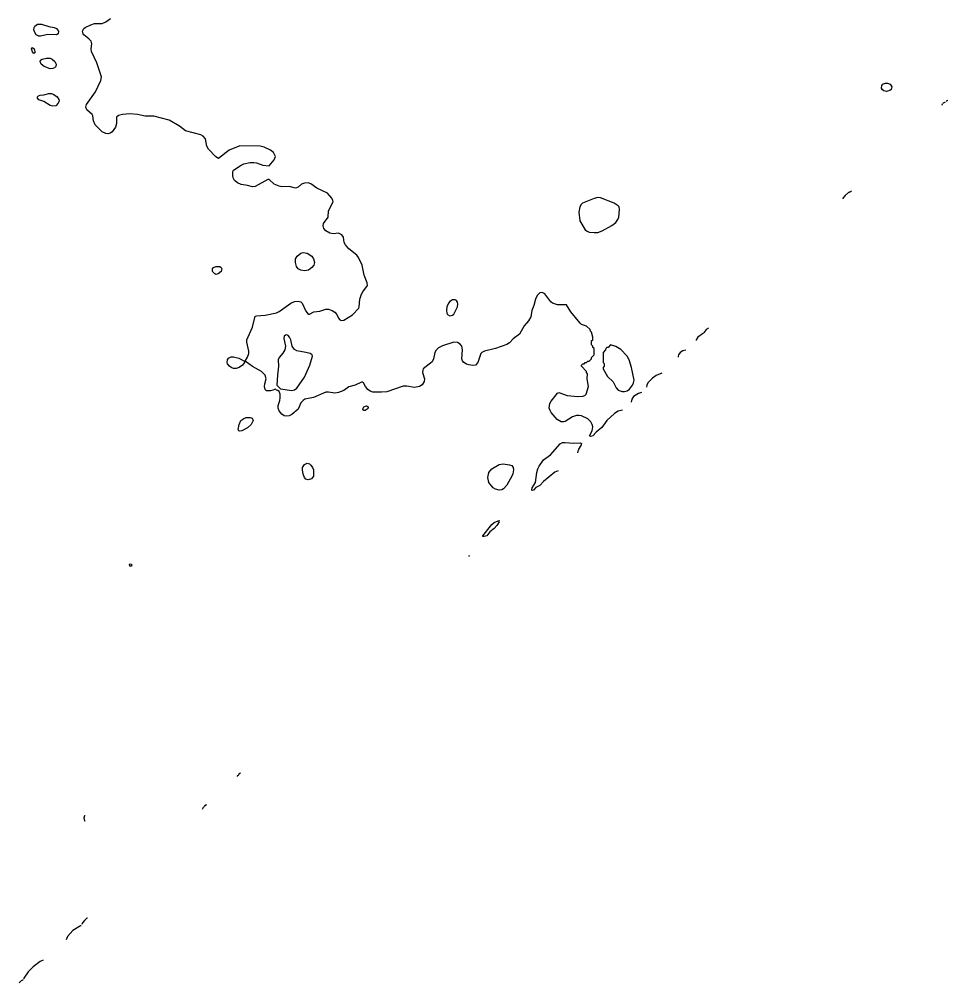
# Model space of a CAD drawing. Extents: x 474277 to 475042, y 254928 to 255625.
# Drawn here: x 474926.5 to 474982.8, y 255045.7 to 255104.1 of the extents above; entities that cross this region are included whole.
import ezdxf

# ---------------------------------------------------------------- set-up
doc = ezdxf.new("R2010")
doc.units = 0
doc.header["$MEASUREMENT"] = 0
doc.layers.add('BaseMapV2_DTM_export_MonNov09090547073261 — entities', color=1, linetype='CONTINUOUS')

msp = doc.modelspace()

# ---------------------------------------------------------------- linework, layer by layer
at = {"layer": 'BaseMapV2_DTM_export_MonNov09090547073261 — entities', "color": 15, "linetype": 'Continuous', "true_color": 0xb7484b}
for points in [[(474927.791, 255103.111, 85), (474927.687, 255103.111, 85), (474927.535, 255103.202, 85), (474927.444, 255103.341, 85), (474927.394, 255103.494, 85), (474927.401, 255103.647, 85), (474927.439, 255103.724, 85), (474927.611, 255103.839, 85), (474927.841, 255103.852, 85), (474928.301, 255103.706, 85), (474928.608, 255103.646, 85), (474928.767, 255103.571, 85), (474928.883, 255103.417, 85), (474928.867, 255103.264, 85), (474928.761, 255103.202, 85), (474928.225, 255103.221, 85), (474927.791, 255103.111, 85)], [(474963.074, 255080.429, 85), (474962.806, 255080.378, 85), (474962.576, 255080.244, 85), (474962.124, 255079.801, 85), (474961.809, 255079.386, 85), (474961.471, 255079.111, 85), (474961.275, 255078.881, 85), (474961.119, 255078.839, 85), (474961.057, 255078.881, 85), (474961.229, 255079.188, 85), (474961.27, 255079.418, 85), (474961.227, 255079.571, 85), (474961.142, 255079.724, 85), (474960.965, 255079.902, 85), (474960.582, 255080.089, 85), (474960.429, 255080.123, 85), (474960.275, 255080.118, 85), (474960.045, 255080.041, 85), (474959.585, 255079.754, 85), (474959.508, 255079.725, 85), (474959.355, 255079.732, 85), (474959.107, 255079.878, 85), (474958.742, 255080.298, 85), (474958.672, 255080.414, 85), (474958.63, 255080.568, 85), (474958.665, 255080.847, 85), (474958.742, 255080.982, 85), (474959.125, 255081.461, 85), (474959.202, 255081.503, 85), (474959.717, 255081.334, 85), (474960.352, 255081.269, 85), (474960.659, 255081.294, 85), (474960.783, 255081.334, 85), (474960.868, 255081.411, 85), (474961.008, 255081.871, 85), (474960.924, 255082.331, 85), (474960.935, 255082.638, 85), (474960.886, 255082.715, 85), (474960.881, 255082.791, 85), (474960.578, 255083.098, 85), (474960.578, 255083.175, 85), (474960.659, 255083.254, 85), (474960.735, 255083.256, 85), (474960.812, 255083.33, 85), (474960.889, 255083.332, 85), (474960.965, 255083.408, 85), (474961.042, 255083.409, 85), (474961.187, 255083.558, 85), (474961.192, 255083.635, 85), (474961.341, 255083.788, 85), (474961.341, 255084.171, 85), (474961.272, 255084.24, 85), (474961.264, 255084.325, 85), (474961.193, 255084.402, 85), (474961.192, 255084.632, 85), (474961.264, 255084.708, 85), (474961.268, 255084.862, 85), (474961.187, 255085.168, 85), (474961.119, 255085.237, 85), (474961.114, 255085.322, 85), (474960.889, 255085.526, 85), (474960.582, 255085.638, 85), (474960.505, 255085.708, 85), (474959.942, 255086.395, 85), (474959.662, 255086.834, 85), (474959.125, 255086.832, 85), (474958.818, 255086.931, 85), (474958.724, 255087.009, 85), (474958.358, 255087.498, 85), (474958.205, 255087.582, 85), (474958.052, 255087.551, 85), (474957.893, 255087.392, 85), (474957.79, 255087.162, 85), (474957.686, 255086.778, 85), (474957.563, 255086.472, 85), (474957.5, 255086.088, 85), (474957.362, 255085.861, 85), (474957.114, 255085.552, 85), (474956.825, 255085.047, 85), (474956.441, 255084.764, 85), (474956.211, 255084.514, 85), (474956.058, 255084.417, 85), (474955.368, 255084.169, 85), (474954.699, 255084.018, 85), (474954.534, 255083.941, 85), (474954.48, 255083.865, 85), (474954.307, 255083.328, 85), (474954.162, 255083.175, 85), (474953.988, 255083.151, 85), (474953.758, 255083.178, 85), (474953.604, 255083.229, 85), (474953.451, 255083.334, 85), (474953.374, 255083.439, 85), (474953.337, 255083.558, 85), (474953.375, 255084.095, 85), (474953.319, 255084.325, 85), (474953.221, 255084.447, 85), (474953.068, 255084.539, 85), (474952.838, 255084.555, 85), (474952.148, 255084.346, 85), (474951.918, 255084.216, 85), (474951.764, 255084.081, 85), (474951.682, 255083.941, 85), (474951.611, 255083.556, 85), (474951.534, 255083.374, 85), (474950.992, 255082.945, 85), (474950.958, 255082.868, 85), (474950.951, 255082.715, 85), (474951.056, 255082.331, 85), (474951.046, 255082.178, 85), (474950.921, 255081.973, 85), (474950.767, 255081.866, 85), (474950.461, 255081.806, 85), (474950.001, 255081.883, 85), (474949.771, 255081.888, 85), (474948.774, 255081.551, 85), (474948.467, 255081.52, 85), (474947.93, 255081.536, 85), (474947.777, 255081.586, 85), (474947.624, 255081.7, 85), (474947.483, 255081.871, 85), (474947.36, 255082.101, 85), (474947.317, 255082.139, 85), (474947.24, 255082.14, 85), (474946.857, 255081.962, 85), (474946.474, 255081.843, 85), (474946.167, 255081.634, 85), (474945.86, 255081.513, 85), (474945.63, 255081.469, 85), (474945.247, 255081.536, 85), (474945.093, 255081.529, 85), (474944.327, 255081.21, 85), (474943.815, 255081.104, 85), (474943.701, 255081.028, 85), (474943.563, 255080.874, 85), (474943.4, 255080.491, 85), (474943.023, 255080.165, 85), (474942.87, 255080.091, 85), (474942.716, 255080.066, 85), (474942.563, 255080.101, 85), (474942.41, 255080.2, 85), (474942.256, 255080.394, 85), (474942.196, 255080.568, 85), (474942.198, 255080.721, 85), (474942.302, 255081.028, 85), (474942.322, 255081.181, 85), (474942.306, 255081.411, 85), (474942.256, 255081.56, 85), (474942.18, 255081.637, 85), (474942.099, 255081.641, 85), (474942.026, 255081.713, 85), (474941.877, 255081.641, 85), (474941.72, 255081.607, 85), (474941.49, 255081.609, 85), (474941.413, 255081.69, 85), (474941.367, 255081.871, 85), (474941.377, 255082.025, 85), (474941.473, 255082.331, 85), (474941.403, 255082.561, 85), (474941.183, 255082.783, 85), (474940.646, 255083.08, 85), (474940.201, 255083.405, 85), (474940.339, 255083.642, 85), (474940.413, 255083.865, 85), (474940.414, 255084.018, 85), (474940.301, 255084.555, 85), (474940.298, 255084.708, 85), (474940.641, 255085.475, 85), (474940.8, 255086.137, 85), (474940.876, 255086.165, 85), (474941.413, 255086.195, 85), (474942.103, 255086.332, 85), (474942.256, 255086.414, 85), (474942.964, 255086.932, 85), (474943.176, 255087.025, 85), (474943.406, 255087.056, 85), (474943.56, 255087.011, 85), (474943.652, 255086.932, 85), (474943.867, 255086.444, 85), (474944.02, 255086.26, 85), (474944.097, 255086.258, 85), (474944.355, 255086.395, 85), (474944.71, 255086.434, 85), (474945.093, 255086.552, 85), (474945.247, 255086.56, 85), (474945.477, 255086.478, 85), (474945.63, 255086.388, 85), (474945.756, 255086.242, 85), (474945.86, 255086.017, 85), (474945.937, 255085.922, 85), (474946.013, 255085.884, 85), (474946.167, 255085.902, 85), (474946.704, 255086.224, 85), (474947.075, 255086.625, 85), (474947.109, 255086.702, 85), (474947.152, 255087.162, 85), (474947.249, 255087.469, 85), (474947.32, 255087.622, 85), (474947.604, 255088.005, 85), (474947.592, 255088.159, 85), (474947.405, 255088.619, 85), (474947.279, 255089.232, 85), (474947.071, 255089.692, 85), (474946.969, 255089.846, 85), (474946.487, 255090.229, 85), (474946.272, 255090.459, 85), (474946.199, 255090.612, 85), (474946.146, 255090.919, 85), (474946.053, 255091.072, 85), (474945.86, 255091.162, 85), (474945.553, 255091.135, 85), (474945.323, 255091.176, 85), (474945.079, 255091.302, 85), (474944.96, 255091.456, 85), (474944.919, 255091.609, 85), (474944.944, 255091.762, 85), (474945.221, 255092.146, 85), (474945.253, 255092.529, 85), (474945.524, 255093.066, 85), (474945.518, 255093.143, 85), (474945.444, 255093.296, 85), (474945.184, 255093.603, 85), (474944.547, 255093.909, 85), (474944.173, 255094.171, 85), (474944.02, 255094.213, 85), (474943.79, 255094.194, 85), (474943.611, 255094.139, 85), (474943.406, 255093.962, 85), (474943.253, 255093.909, 85), (474942.87, 255093.991, 85), (474942.41, 255093.99, 85), (474942.256, 255094.028, 85), (474941.958, 255094.139, 85), (474941.643, 255094.433, 85), (474941.566, 255094.425, 85), (474940.8, 255093.996, 85), (474940.646, 255093.978, 85), (474940.339, 255094.067, 85), (474939.956, 255094.115, 85), (474939.736, 255094.216, 85), (474939.556, 255094.369, 85), (474939.474, 255094.523, 85), (474939.446, 255094.676, 85), (474939.452, 255094.906, 85), (474939.494, 255094.983, 85), (474939.948, 255095.29, 85), (474940.109, 255095.365, 85), (474940.493, 255095.457, 85), (474940.723, 255095.464, 85), (474940.876, 255095.437, 85), (474941.26, 255095.295, 85), (474941.643, 255095.246, 85), (474941.95, 255095.618, 85), (474942.039, 255095.826, 85), (474941.907, 255096.056, 85), (474941.723, 255096.21, 85), (474941.336, 255096.39, 85), (474941.106, 255096.44, 85), (474939.879, 255096.457, 85), (474939.233, 255096.21, 85), (474938.576, 255095.698, 85), (474938.423, 255095.793, 85), (474937.962, 255096.256, 85), (474937.871, 255096.44, 85), (474937.784, 255096.9, 85), (474937.653, 255097.053, 85), (474937.502, 255097.124, 85), (474936.582, 255097.367, 85), (474936.205, 255097.666, 85), (474935.586, 255098.026, 85), (474934.665, 255098.258, 85), (474934.129, 255098.267, 85), (474933.669, 255098.375, 85), (474933.209, 255098.409, 85), (474932.749, 255098.369, 85), (474932.518, 255098.303, 85), (474932.394, 255098.203, 85), (474932.391, 255097.82, 85), (474932.327, 255097.59, 85), (474932.135, 255097.323, 85), (474932.058, 255097.258, 85), (474931.905, 255097.197, 85), (474931.752, 255097.205, 85), (474931.522, 255097.318, 85), (474931.11, 255097.743, 85), (474931.01, 255097.973, 85), (474930.959, 255098.28, 85), (474930.917, 255098.357, 85), (474930.602, 255098.64, 85), (474930.529, 255098.817, 85), (474930.584, 255098.97, 85), (474931.131, 255099.737, 85), (474931.452, 255100.427, 85), (474931.49, 255100.657, 85), (474931.209, 255101.5, 85), (474930.886, 255102.19, 85), (474930.867, 255102.344, 85), (474930.893, 255102.65, 85), (474930.853, 255102.804, 85), (474930.721, 255102.957, 85), (474930.42, 255103.187, 85), (474930.365, 255103.264, 85), (474930.338, 255103.417, 85), (474930.412, 255103.571, 85), (474930.502, 255103.647, 85), (474930.832, 255103.808, 85), (474931.062, 255103.875, 85), (474931.522, 255103.89, 85), (474931.752, 255103.978, 85), (474932.025, 255104.184, 85)], [(474927.442, 255102.114, 85), (474927.381, 255102.075, 85), (474927.304, 255102.168, 85), (474927.251, 255102.344, 85), (474927.304, 255102.432, 85), (474927.408, 255102.344, 85), (474927.453, 255102.19, 85), (474927.442, 255102.114, 85)], [(474928.64, 255101.194, 85), (474928.531, 255101.151, 85), (474928.378, 255101.143, 85), (474928.016, 255101.27, 85), (474927.821, 255101.424, 85), (474927.763, 255101.577, 85), (474927.779, 255101.654, 85), (474927.892, 255101.73, 85), (474928.148, 255101.782, 85), (474928.378, 255101.775, 85), (474928.492, 255101.73, 85), (474928.662, 255101.577, 85), (474928.741, 255101.424, 85), (474928.719, 255101.27, 85), (474928.64, 255101.194, 85)], [(474979.276, 255099.813, 85.25), (474979.061, 255099.751, 85.25), (474978.908, 255099.792, 85.25), (474978.831, 255099.856, 85.25), (474978.768, 255099.967, 85.25), (474978.781, 255100.12, 85.25), (474978.844, 255100.197, 85.25), (474978.984, 255100.259, 85.25), (474979.138, 255100.262, 85.25), (474979.291, 255100.201, 85.25), (474979.388, 255100.043, 85.25), (474979.351, 255099.89, 85.25), (474979.276, 255099.813, 85.25)], [(474928.71, 255098.893, 85), (474928.531, 255098.865, 85), (474928.378, 255098.915, 85), (474927.995, 255099.145, 85), (474927.688, 255099.259, 85), (474927.609, 255099.353, 85), (474927.611, 255099.43, 85), (474927.672, 255099.507, 85), (474927.765, 255099.542, 85), (474927.995, 255099.562, 85), (474928.301, 255099.649, 85), (474928.455, 255099.64, 85), (474928.601, 255099.583, 85), (474928.8, 255099.43, 85), (474928.906, 255099.277, 85), (474928.915, 255099.2, 85), (474928.864, 255099.047, 85), (474928.71, 255098.893, 85)], [(474982.626, 255099.117, 85), (474982.511, 255099.058, 85), (474982.491, 255099.008, 85)], [(474982.78, 255099.216, 85), (474982.715, 255099.2, 85), (474982.715, 255099.162, 85)], [(474982.473, 255098.991, 85), (474982.422, 255098.97, 85), (474982.42, 255098.932, 85)], [(474961.579, 255091.219, 85), (474961.825, 255091.302, 85), (474962.422, 255091.628, 85), (474962.652, 255091.816, 85), (474962.783, 255091.992, 85), (474962.842, 255092.146, 85), (474962.888, 255092.606, 85), (474962.867, 255092.759, 85), (474962.812, 255092.836, 85), (474962.562, 255092.989, 85), (474961.732, 255093.308, 85), (474961.579, 255093.328, 85), (474961.349, 255093.271, 85), (474960.649, 255092.989, 85), (474960.563, 255092.913, 85), (474960.474, 255092.759, 85), (474960.42, 255092.453, 85), (474960.49, 255091.916, 85), (474960.795, 255091.379, 85), (474960.889, 255091.302, 85), (474961.042, 255091.237, 85), (474961.349, 255091.206, 85), (474961.579, 255091.219, 85)], [(474976.799, 255093.63, 85), (474976.761, 255093.629, 85), (474976.558, 255093.449, 85), (474976.428, 255093.296, 85), (474976.426, 255093.258, 85)], [(474976.952, 255093.712, 85), (474976.847, 255093.679, 85), (474976.847, 255093.641, 85)], [(474944.026, 255088.925, 85), (474943.79, 255088.879, 85), (474943.56, 255088.925, 85), (474943.406, 255089.011, 85), (474943.298, 255089.155, 85), (474943.236, 255089.385, 85), (474943.255, 255089.615, 85), (474943.345, 255089.769, 85), (474943.56, 255089.96, 85), (474943.713, 255090.002, 85), (474943.943, 255089.952, 85), (474944.235, 255089.769, 85), (474944.345, 255089.615, 85), (474944.397, 255089.385, 85), (474944.357, 255089.232, 85), (474944.238, 255089.079, 85), (474944.026, 255088.925, 85)], [(474938.566, 255088.695, 85), (474938.423, 255088.672, 85), (474938.346, 255088.695, 85), (474938.218, 255088.849, 85), (474938.221, 255089.002, 85), (474938.277, 255089.079, 85), (474938.423, 255089.156, 85), (474938.653, 255089.156, 85), (474938.749, 255089.079, 85), (474938.772, 255089.002, 85), (474938.731, 255088.849, 85), (474938.566, 255088.695, 85)], [(474952.608, 255086.162, 85), (474952.761, 255086.202, 85), (474952.838, 255086.268, 85), (474953.067, 255086.702, 85), (474953.088, 255086.855, 85), (474953.068, 255086.986, 85), (474953.002, 255087.085, 85), (474952.914, 255087.132, 85), (474952.761, 255087.13, 85), (474952.608, 255087.035, 85), (474952.529, 255086.932, 85), (474952.428, 255086.702, 85), (474952.399, 255086.472, 85), (474952.422, 255086.318, 85), (474952.461, 255086.242, 85), (474952.608, 255086.162, 85)], [(474967.981, 255085.113, 85), (474967.641, 255084.862, 85), (474967.524, 255084.708, 85), (474967.524, 255084.67, 85)], [(474968.288, 255085.404, 85), (474968.128, 255085.322, 85), (474967.988, 255085.13, 85)], [(474943.023, 255081.628, 85), (474943.176, 255081.673, 85), (474943.33, 255081.781, 85), (474943.79, 255082.43, 85), (474944.118, 255083.175, 85), (474944.275, 255083.711, 85), (474944.248, 255083.788, 85), (474944.133, 255083.865, 85), (474943.871, 255083.941, 85), (474943.33, 255084.035, 85), (474943.176, 255084.117, 85), (474943.033, 255084.325, 85), (474942.96, 255084.708, 85), (474942.885, 255084.862, 85), (474942.793, 255084.96, 85), (474942.716, 255084.996, 85), (474942.64, 255084.992, 85), (474942.563, 255084.932, 85), (474942.528, 255084.785, 85), (474942.634, 255084.325, 85), (474942.597, 255084.095, 85), (474942.486, 255083.89, 85), (474942.25, 255083.635, 85), (474942.192, 255083.481, 85), (474942.218, 255083.098, 85), (474942.147, 255082.561, 85), (474942.122, 255081.948, 85), (474942.333, 255081.722, 85), (474943.023, 255081.628, 85)], [(474963.342, 255081.612, 85), (474963.481, 255081.718, 85), (474963.669, 255081.948, 85), (474963.741, 255082.101, 85), (474963.767, 255082.255, 85), (474963.602, 255083.021, 85), (474963.47, 255083.481, 85), (474963.34, 255083.711, 85), (474962.959, 255084.108, 85), (474962.652, 255084.307, 85), (474962.346, 255084.397, 85), (474962.192, 255084.246, 85), (474962.115, 255084.24, 85), (474962.047, 255084.171, 85), (474962.039, 255084.09, 85), (474961.893, 255083.941, 85), (474961.893, 255083.328, 85), (474961.962, 255083.259, 85), (474961.965, 255083.098, 85), (474961.893, 255083.021, 85), (474961.89, 255082.945, 85), (474962.167, 255082.485, 85), (474962.499, 255082.163, 85), (474962.692, 255081.795, 85), (474962.806, 255081.648, 85), (474963.036, 255081.57, 85), (474963.189, 255081.569, 85), (474963.342, 255081.612, 85)], [(474966.908, 255084.075, 85), (474966.716, 255084.032, 85), (474966.567, 255083.941, 85), (474966.465, 255083.788, 85), (474966.435, 255083.711, 85), (474966.448, 255083.643, 85)], [(474939.829, 255083.021, 85), (474939.649, 255082.972, 85), (474939.496, 255082.968, 85), (474939.343, 255083.021, 85), (474939.245, 255083.098, 85), (474939.128, 255083.251, 85), (474939.103, 255083.328, 85), (474939.126, 255083.481, 85), (474939.189, 255083.585, 85), (474939.343, 255083.674, 85), (474939.496, 255083.669, 85), (474939.803, 255083.582, 85), (474940.163, 255083.405, 85), (474940.153, 255083.328, 85), (474940.041, 255083.175, 85), (474939.829, 255083.021, 85)], [(474965.451, 255082.684, 85), (474965.106, 255082.533, 85), (474964.876, 255082.386, 85), (474964.609, 255082.101, 85), (474964.536, 255081.948, 85), (474964.519, 255081.833, 85)], [(474964.224, 255081.502, 85), (474964.032, 255081.439, 85), (474963.743, 255081.258, 85), (474963.631, 255081.104, 85), (474963.582, 255080.913, 85)], [(474947.589, 255080.491, 85), (474947.47, 255080.425, 85), (474947.394, 255080.426, 85), (474947.329, 255080.491, 85), (474947.338, 255080.568, 85), (474947.394, 255080.646, 85), (474947.547, 255080.702, 85), (474947.644, 255080.644, 85), (474947.643, 255080.568, 85), (474947.589, 255080.491, 85)], [(474939.994, 255079.188, 85), (474939.879, 255079.156, 85), (474939.803, 255079.186, 85), (474939.778, 255079.264, 85), (474939.823, 255079.571, 85), (474939.933, 255079.801, 85), (474940.109, 255079.939, 85), (474940.263, 255079.993, 85), (474940.493, 255079.999, 85), (474940.615, 255079.954, 85), (474940.668, 255079.878, 85), (474940.67, 255079.801, 85), (474940.549, 255079.571, 85), (474940.339, 255079.371, 85), (474939.994, 255079.188, 85)], [(474959.163, 255076.749, 85), (474958.972, 255076.687, 85), (474958.268, 255076.12, 85), (474958.052, 255075.873, 85), (474957.822, 255075.741, 85), (474957.668, 255075.596, 85), (474957.592, 255075.565, 85), (474957.563, 255075.584, 85), (474957.592, 255075.736, 85), (474957.799, 255076.044, 85), (474957.87, 255076.657, 85), (474957.94, 255076.887, 85), (474958.023, 255077.041, 85), (474958.287, 255077.424, 85), (474958.694, 255077.731, 85), (474959.278, 255078.397, 85), (474959.432, 255078.467, 85), (474959.585, 255078.484, 85), (474960.122, 255078.431, 85), (474960.505, 255078.463, 85), (474960.573, 255078.421, 85), (474960.558, 255078.344, 85), (474960.386, 255078.037, 85), (474960.39, 255077.995, 85)], [(474960.39, 255077.957, 85), (474960.352, 255077.946, 85), (474960.329, 255077.846, 85)], [(474944.213, 255076.274, 85), (474944.02, 255076.209, 85), (474943.867, 255076.255, 85), (474943.79, 255076.355, 85), (474943.713, 255076.549, 85), (474943.661, 255076.811, 85), (474943.677, 255076.964, 85), (474943.79, 255077.138, 85), (474943.943, 255077.22, 85), (474944.097, 255077.178, 85), (474944.173, 255077.106, 85), (474944.27, 255076.964, 85), (474944.329, 255076.811, 85), (474944.327, 255076.428, 85), (474944.213, 255076.274, 85)], [(474955.844, 255075.66, 85), (474955.751, 255075.608, 85), (474955.598, 255075.585, 85), (474955.368, 255075.651, 85), (474955.226, 255075.737, 85), (474954.972, 255076.044, 85), (474954.91, 255076.351, 85), (474954.969, 255076.657, 85), (474955.138, 255076.886, 85), (474955.598, 255077.136, 85), (474955.828, 255077.186, 85), (474956.211, 255077.131, 85), (474956.365, 255077.074, 85), (474956.432, 255076.964, 85), (474956.45, 255076.811, 85), (474956.427, 255076.581, 85), (474956.364, 255076.427, 85), (474956.056, 255075.89, 85), (474955.844, 255075.66, 85)], [(474954.846, 255072.823, 85), (474954.678, 255072.768, 85), (474954.601, 255072.783, 85), (474954.591, 255072.823, 85), (474955.138, 255073.513, 85), (474955.291, 255073.626, 85), (474955.521, 255073.732, 85), (474955.584, 255073.667, 85), (474955.45, 255073.437, 85), (474955.291, 255073.261, 85), (474955.031, 255073.053, 85), (474954.846, 255072.823, 85)], [(474955.608, 255073.744, 85), (474955.598, 255073.72, 85), (474955.569, 255073.744, 85), (474955.598, 255073.752, 85), (474955.608, 255073.744, 85)], [(474953.796, 255071.599, 84.75), (474953.755, 255071.597, 84.75), (474953.755, 255071.558, 84.75)], [(474933.304, 255070.983, 85), (474933.205, 255070.983, 85), (474933.18, 255071.06, 85), (474933.209, 255071.124, 85), (474933.285, 255071.109, 85), (474933.315, 255071.06, 85), (474933.304, 255070.983, 85)], [(474939.764, 255058.291, 84.75), (474939.715, 255058.255, 84.75), (474939.714, 255058.217, 84.75)], [(474939.918, 255058.434, 84.75), (474939.803, 255058.366, 84.75), (474939.765, 255058.293, 84.75)], [(474937.771, 255056.45, 84.75), (474937.732, 255056.443, 84.75), (474937.699, 255056.376, 84.75)], [(474937.847, 255056.505, 84.75), (474937.809, 255056.504, 84.75), (474937.777, 255056.453, 84.75)], [(474930.487, 255055.835, 84.75), (474930.448, 255055.835, 84.75), (474930.42, 255055.725, 84.75), (474930.448, 255055.534, 84.75), (474930.487, 255055.534, 84.75)], [(474937.694, 255056.367, 84.75), (474937.644, 255056.338, 84.75), (474937.592, 255056.223, 84.75)], [(474930.64, 255049.627, 84.75), (474930.602, 255049.627, 84.75), (474930.448, 255049.496, 84.75), (474930.335, 255049.36, 84.75), (474930.287, 255049.245, 84.75)], [(474930.257, 255049.172, 84.75), (474930.218, 255049.172, 84.75), (474929.758, 255048.876, 84.75), (474929.429, 255048.517, 84.75), (474929.341, 255048.325, 84.75)], [(474927.956, 255047.081, 84.75), (474927.765, 255047.015, 84.75), (474927.342, 255046.677, 84.75), (474927.046, 255046.37, 84.75), (474926.782, 255045.987, 84.75), (474926.782, 255045.948, 84.75)], [(474926.729, 255045.899, 84.75), (474926.614, 255045.842, 84.75), (474926.502, 255045.718, 84.75)]]:
    msp.add_polyline3d(points, dxfattribs=at)

doc.saveas('drawing.dxf')
